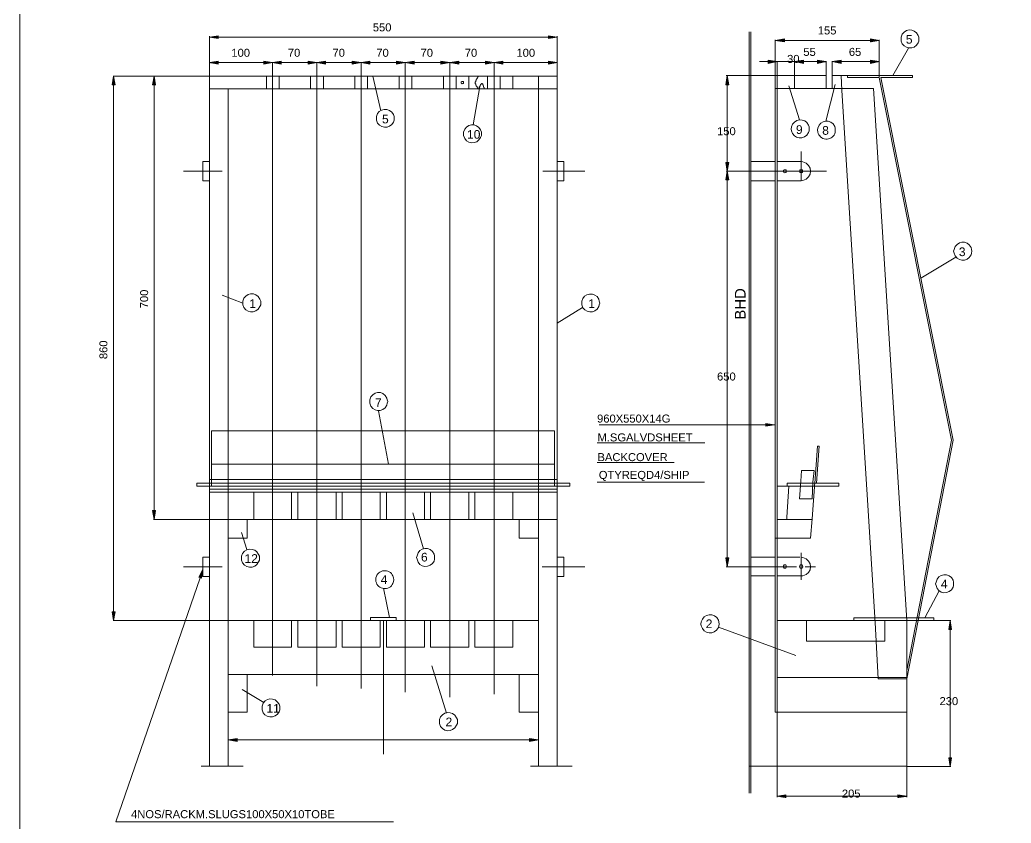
# Model space of a CAD drawing. Header units: millimetres. Extents: x -3009 to 55097, y -2803 to 5841.
# Drawn here: x 47995.7 to 48066.7, y 89.4 to 146.9 of the extents above; entities that cross this region are included whole.
import ezdxf

# ---------------------------------------------------------------- set-up
doc = ezdxf.new("R2010")
doc.units = ezdxf.units.MM
for name, color, linetype in [('PDF2_Geometry', 7, 'Continuous'), ('PDF2_Solid Fills', 7, 'Continuous'), ('PDF2_Text', 7, 'Continuous')]:
    doc.layers.add(name, color=color, linetype=linetype)
doc.styles.add('PDF F1', font='arial.ttf')

msp = doc.modelspace()

# ---------------------------------------------------------------- hatches: boundary and pattern name
at = {"layer": 'PDF2_Solid Fills', "transparency": 33554559}
for points in [[(48009.89422757099, 145.7291292794841), (48009.67466265579, 145.6977650754768), (48009.6119299349, 145.6663981269129), (48009.32963210278, 145.6381676203122), (48009.32963210278, 145.6287577180649), (48009.45509754456, 145.6036640337454), (48009.64329551119, 145.5722998297381), (48009.92559314727, 145.5409326851344), (48009.95696029187, 145.5095657365706), (48009.95696029187, 145.7291292794841)], [(48033.92085771116, 145.6977650754768), (48033.66992721968, 145.7291292794841), (48033.60719587107, 145.7291292794841), (48033.60719587107, 145.5095657365706), (48034.0776901015, 145.6036640337454), (48034.20315554328, 145.6350309823093), (48033.95222485576, 145.6663981269129)], [(48050.48229524175, 145.2900021936571), (48050.51366238636, 145.2586350490535), (48050.51366238636, 145.4781985919669), (48050.41956702978, 145.4781985919669), (48050.1059022491, 145.4154674393957), (48049.85497156157, 145.3841002947921), (48050.1059022491, 145.3527333462283), (48050.325465792, 145.3213691422209)], [(48057.16333334913, 145.4154674393957), (48056.84966856844, 145.4781985919669), (48056.66147217013, 145.4781985919669), (48056.66147217013, 145.2586350490535), (48057.13196620453, 145.3527333462283), (48057.25742870571, 145.3841002947921)], [(48009.39236482367, 143.7530511199905), (48009.67466265579, 143.7530511199905), (48009.83149504614, 143.7216841714266), (48009.95696029187, 143.690317026823), (48009.95696029187, 143.9098805697365), (48009.89422757099, 143.9098805697365), (48009.80012790153, 143.8785165617689), (48009.6119299349, 143.8471494171653), (48009.39236482367, 143.8157822725617)], [(48013.43862532103, 143.8785165617689), (48013.28179430296, 143.9098805697365), (48013.21906158207, 143.9098805697365), (48013.21906158207, 143.690317026823), (48013.43862532103, 143.7216841714266), (48013.62682328765, 143.7530511199905), (48013.87775534745, 143.7844153239978), (48013.65819023622, 143.8157822725617), (48013.62682328765, 143.8471494171653)], [(48014.19141875586, 143.7530511199905), (48014.47371482362, 143.6965906008169), (48014.47371482362, 143.9098805697365), (48014.44234924734, 143.9098805697365), (48014.41098229877, 143.8785165617689), (48014.16005161125, 143.8471494171653), (48014.00322059319, 143.8157822725617), (48013.90912092374, 143.7844153239978)], [(48016.38706320282, 143.690317026823), (48016.57526136548, 143.7216841714266), (48016.70072661123, 143.7530511199905), (48017.01439139191, 143.7815641072467), (48017.01439139191, 143.8000984061929), (48016.9830242473, 143.8157822725617), (48016.73209375583, 143.8471494171653), (48016.5438957892, 143.8785165617689), (48016.44979592371, 143.9098805697365), (48016.38706320282, 143.9098805697365)], [(48017.61035086808, 143.9098805697365), (48017.5789852918, 143.8785165617689), (48017.39078732517, 143.8471494171653), (48017.0771241128, 143.8157822725617), (48017.01439139191, 143.7844153239978), (48017.26532207942, 143.7530511199905), (48017.48488562234, 143.7216841714266), (48017.61035086808, 143.690317026823), (48017.67308515729, 143.690317026823), (48017.67308515729, 143.9098805697365)], [(48019.77463150312, 143.8785165617689), (48019.61779911277, 143.9098805697365), (48019.5550650196, 143.9098805697365), (48019.5550650196, 143.690317026823), (48019.64916468906, 143.690317026823), (48019.74326435851, 143.7216841714266), (48019.99419504603, 143.7530511199905), (48020.15102743637, 143.7844153239978), (48020.02556219063, 143.8157822725617), (48019.96282790143, 143.8471494171653)], [(48020.71561996398, 143.7216841714266), (48020.84108815031, 143.690317026823), (48020.84108815031, 143.9098805697365), (48020.77835405715, 143.9098805697365), (48020.74698691254, 143.8785165617689), (48020.49605642106, 143.8471494171653), (48020.33922403072, 143.8157822725617), (48020.24512573355, 143.7844153239978), (48020.55879051423, 143.7530511199905)], [(48022.87990040297, 143.8785165617689), (48022.7858021058, 143.9098805697365), (48022.75443515724, 143.9098805697365), (48022.75443515724, 143.6955449768329), (48022.91126754758, 143.7216841714266), (48023.03673279331, 143.7530511199905), (48023.38176177801, 143.7844153239978), (48023.31903062543, 143.8157822725617), (48023.06809699733, 143.8471494171653)], [(48023.63269246552, 143.7530511199905), (48024.00908839878, 143.690317026823), (48024.00908839878, 143.9098805697365), (48023.94635724621, 143.9098805697365), (48023.78952485586, 143.8785165617689), (48023.60132532092, 143.8471494171653), (48023.56996111691, 143.8157822725617), (48023.41312872657, 143.7844153239978)], [(48026.51839782247, 143.8157822725617), (48025.95380235426, 143.9098805697365), (48025.8910712017, 143.9098805697365), (48025.8910712017, 143.690317026823), (48026.11063474461, 143.7216841714266), (48026.29883427955, 143.7530511199905), (48026.54976477103, 143.7844153239978)], [(48026.61249611964, 143.7530511199905), (48026.80069545855, 143.7530511199905), (48027.1770913918, 143.690317026823), (48027.1770913918, 143.9098805697365), (48027.11436023923, 143.9098805697365), (48027.08299329067, 143.8785165617689), (48026.92616090033, 143.8471494171653), (48026.61249611964, 143.8157822725617)], [(48029.05907419472, 143.690317026823), (48029.27863793368, 143.7216841714266), (48029.46683727258, 143.7530511199905), (48029.71776796009, 143.78093062299), (48029.71776796009, 143.7888960245841), (48029.52956842515, 143.8157822725617), (48029.46683727258, 143.8471494171653), (48029.27863793368, 143.8785165617689), (48029.1531724919, 143.9098805697365), (48029.05907419472, 143.9098805697365)], [(48030.21962933513, 143.7216841714266), (48030.34509458087, 143.690317026823), (48030.34509458087, 143.9098805697365), (48030.31372743627, 143.9098805697365), (48030.25099628369, 143.8785165617689), (48030.03142980018, 143.8471494171653), (48029.87459740984, 143.8157822725617), (48029.78049911267, 143.7844153239978), (48030.06279694479, 143.7530511199905)], [(48033.60719587107, 143.690317026823), (48033.79539246542, 143.7216841714266), (48033.92085771116, 143.7530511199905), (48034.23452249184, 143.781563977643), (48034.23452249184, 143.8000988472895), (48034.20315554328, 143.8157822725617), (48033.95222485576, 143.8471494171653), (48033.76402826141, 143.8785165617689), (48033.66992721968, 143.9098805697365), (48033.60719587107, 143.9098805697365)], [(48049.35311038258, 143.7530511199905), (48049.54130678089, 143.7844153239978), (48049.63540801866, 143.8157822725617), (48049.98043386672, 143.8445353999552), (48049.98043386672, 143.8628330384772), (48049.94906691815, 143.8785165617689), (48049.66676908603, 143.9098805697365), (48049.50993983233, 143.9412477143401), (48049.41583859456, 143.972614662904), (48049.35311038258, 143.972614662904)], [(48051.67422027132, 143.7844153239978), (48051.89378381424, 143.7530511199905), (48051.89378381424, 143.972614662904), (48051.83104972107, 143.972614662904), (48051.64285312672, 143.9412477143401), (48051.45465672841, 143.9098805697365), (48051.42328958381, 143.8785165617689), (48051.29782139747, 143.8471494171653)], [(48051.67422027132, 143.7844153239978), (48051.89378381424, 143.7530511199905), (48051.89378381424, 143.972614662904), (48051.83104972107, 143.972614662904), (48051.64285312672, 143.9412477143401), (48051.45465672841, 143.9098805697365), (48051.42328958381, 143.8785165617689), (48051.29782139747, 143.8471494171653)], [(48053.08570296261, 143.9412477143401), (48052.92887351286, 143.972614662904), (48052.8661394197, 143.972614662904), (48052.8661394197, 143.7530511199905), (48053.05434189524, 143.7844153239978), (48053.27390543815, 143.8157822725617), (48053.52483612567, 143.8471494171653), (48053.46210183646, 143.8785165617689)], [(48054.46582439049, 143.7844153239978), (48054.59129277287, 143.7530511199905), (48054.59129277287, 143.972614662904), (48054.5285586797, 143.972614662904), (48054.4971915351, 143.9412477143401), (48054.24626084758, 143.9098805697365), (48054.08943139784, 143.8785165617689), (48053.99533016006, 143.8471494171653), (48054.30899513679, 143.8157822725617)], [(48056.66147217013, 143.7530511199905), (48056.84966856844, 143.7844153239978), (48056.97513695082, 143.8157822725617), (48057.28879565427, 143.8442977532505), (48057.28879565427, 143.8628330384772), (48057.25742870571, 143.8785165617689), (48057.00649801819, 143.9098805697365), (48056.81830142384, 143.9412477143401), (48056.72420018607, 143.972614662904), (48056.66147217013, 143.972614662904)], [(48002.58586519531, 142.2788313949349), (48002.55449883486, 142.2788313949349), (48002.55449883486, 142.4670279892845), (48002.52313247442, 142.4670279892845), (48002.52313247442, 142.6865944727942), (48002.49176611398, 142.6865944727942), (48002.49176611398, 142.7806927699691), (48002.46039975353, 142.7806927699691), (48002.42903358913, 142.5924932350231), (48002.39766722868, 142.4042966406735), (48002.36630086823, 142.2474642503312), (48002.36630086823, 142.18473309776), (48002.58586519531, 142.18473309776)], [(48005.40883704721, 142.5611290310159), (48005.40883704721, 142.7179584807619), (48005.37747147092, 142.7179584807619), (48005.34610452236, 142.6552273281907), (48005.31473894607, 142.529762082452), (48005.28337180147, 142.341562547506), (48005.28337180147, 142.18473309776), (48005.5029369127, 142.18473309776), (48005.5029369127, 142.2474642503312), (48005.47156976809, 142.2474642503312), (48005.47156976809, 142.3729296921097), (48005.44020419181, 142.3729296921097), (48005.44020419181, 142.5611290310159)], [(48046.53013304158, 142.3101985395385), (48046.4987719742, 142.3101985395385), (48046.4987719742, 142.4983949378483), (48046.46740502564, 142.4983949378483), (48046.46740502564, 142.6552273281907), (48046.43603788103, 142.6552273281907), (48046.43603788103, 142.8434239225403), (48046.40467073643, 142.8434239225403), (48046.37330378786, 142.5924932350231), (48046.31056949866, 142.2788313949349), (48046.31056949866, 142.2160973017674), (48046.53013304158, 142.2160973017674)], [(48046.4987719742, 136.4760535364437), (48046.53013304158, 136.6642530713896), (48046.34193664326, 136.6642530713896), (48046.34193664326, 136.4133223838725), (48046.37330378786, 136.4133223838725), (48046.37330378786, 136.2251228489265), (48046.40467073643, 136.2251228489265), (48046.40467073643, 136.005559306013), (48046.43603788103, 136.1937559003626), (48046.46740502564, 136.2564899935302)], [(48046.53013304158, 135.4723309824149), (48046.4987719742, 135.4723309824149), (48046.4987719742, 135.6605273807248), (48046.46740502564, 135.6605273807248), (48046.46740502564, 135.8487269156707), (48046.43603788103, 135.8487269156707), (48046.43603788103, 136.005559306013), (48046.40074981272, 136.005559306013), (48046.37330378786, 135.7859928225032), (48046.34193664326, 135.5977962281536), (48046.31056949866, 135.4409638378113), (48046.31056949866, 135.3782326852401), (48046.53013304158, 135.3782326852401)], [(48049.41583859456, 117.9385380423952), (48049.22764200021, 117.9698991097665), (48049.16490790704, 117.9698991097665), (48049.16490790704, 117.750335566853), (48049.35311038258, 117.7817025154169), (48049.41583859456, 117.8130696600205), (48049.6040410701, 117.8444368046241), (48049.7608703238, 117.875803753188), (48049.63540801866, 117.9071708977916)], [(48005.44020419181, 111.5397975710987), (48005.47156976809, 111.6338988088698), (48005.47156976809, 111.7593611140122), (48005.25200622518, 111.7593611140122), (48005.28337180147, 111.7279939694085), (48005.28337180147, 111.5711647157023), (48005.31473894607, 111.5711647157023), (48005.31473894607, 111.3829681213526), (48005.34610452236, 111.3829681213526), (48005.34610452236, 111.1947656458104), (48005.37747147092, 111.1947656458104), (48005.37747147092, 111.1320374338355), (48005.40883704721, 111.3202340281852)], [(48046.46740502564, 107.9326672962071), (48046.53013304158, 108.3717943820341), (48046.31056949866, 108.3717943820341), (48046.34193664326, 108.3404274334703), (48046.34193664326, 108.0894967459532), (48046.37330378786, 108.0894967459532), (48046.37330378786, 107.9013001516036), (48046.40467073643, 107.9013001516036), (48046.40467073643, 107.7131037532936), (48046.43603788103, 107.9013001516036)], [(48002.55449883486, 104.2941700727517), (48002.58138415465, 104.4823664710616), (48002.36630086823, 104.4823664710616), (48002.36630086823, 104.450999326458), (48002.39766722868, 104.450999326458), (48002.39766722868, 104.2628029281481), (48002.42903358913, 104.2628029281481), (48002.42903358913, 104.0746063337985), (48002.46039975353, 104.0746063337985), (48002.46039975353, 103.8864038582562), (48002.49176611398, 103.8864038582562), (48002.49176611398, 103.8236758423211), (48002.52313247442, 104.1059675972095)], [(48062.40151573942, 103.6668403153428), (48062.40151573942, 103.8550369096924), (48062.37014879085, 103.8550369096924), (48062.33878164625, 103.6041062221753), (48062.30741450165, 103.4159098238654), (48062.27604755308, 103.2590803741194), (48062.27604755308, 103.2277132295158), (48062.495611096, 103.2277132295158), (48062.495611096, 103.2590803741194), (48062.46425002863, 103.2590803741194), (48062.46425002863, 103.4472767724293), (48062.43288288402, 103.4472767724293), (48062.43288288402, 103.6668403153428)], [(48011.11751523624, 95.22928778742494), (48011.33707877916, 95.1979267200536), (48011.33707877916, 95.41749026296714), (48011.27434625431, 95.41749026296714), (48011.08614828768, 95.38612311836351), (48010.89795012501, 95.3547559737599), (48010.86658454873, 95.32338902519598), (48010.74111930299, 95.29202188059242)], [(48032.25844158779, 95.1979267200536), (48032.4466409267, 95.22928778742494), (48032.54073922387, 95.2606547359888), (48032.88576820857, 95.28940790014138), (48032.88576820857, 95.30770613906765), (48032.85440400456, 95.32338902519598), (48032.57210636848, 95.3547559737599), (48032.41527397813, 95.38612311836351), (48032.32117568096, 95.41749026296714), (48032.25844158779, 95.41749026296714)], [(48062.46425002863, 93.97463454587904), (48062.495611096, 94.03736863904658), (48062.27604755308, 94.03736863904658), (48062.27604755308, 93.94326740127542), (48062.30741450165, 93.94326740127542), (48062.30741450165, 93.75507100296556), (48062.33878164625, 93.75507100296556), (48062.33878164625, 93.56687440861594), (48062.37014879085, 93.56687440861594), (48062.37014879085, 93.37867193307369), (48062.40151573942, 93.59824155321957)], [(48050.41956702978, 91.18303042670641), (48050.63913057269, 91.15166328210273), (48050.63913057269, 91.37122682501627), (48050.57639647953, 91.37122682501627), (48050.38820008122, 91.33985968041264), (48050.19999760567, 91.30849273184879), (48050.16863634226, 91.27713166447745), (48050.04316815593, 91.24576451987389)], [(48058.8571136765, 91.33985968041264), (48058.70028422675, 91.37122682501627), (48058.63755013359, 91.37122682501627), (48058.63755013359, 91.15166328210273), (48058.82574672794, 91.18303042670641), (48059.04531615204, 91.21439737527021), (48059.29624683956, 91.24576451987389), (48059.2335127464, 91.27713166447745)]]:
    msp.add_hatch(color=256, dxfattribs=at).paths.add_polyline_path(points)
h = msp.add_hatch(color=256, dxfattribs=at)
h.paths.add_polyline_path([(48008.85913650008, 107.4621730657765), (48008.87481855292, 107.4935341331478), (48008.85913650008, 107.4935341331478)])
h.paths.add_polyline_path([(48008.60820581255, 106.9916729541533), (48008.57684023627, 106.975992812481), (48008.57684023627, 106.9524699045865), (48008.67093853345, 106.9289447421784), (48008.73367125433, 106.8975775975748), (48008.7650382029, 106.8662106490109), (48008.7650382029, 106.9289447421784), (48008.79640377918, 107.0857741919244), (48008.82777092379, 107.2739705902343), (48008.85913650008, 107.4308061172127), (48008.82777092379, 107.4308061172127), (48008.79640377918, 107.3680718280054)])

# ---------------------------------------------------------------- linework, layer by layer
at = {"layer": 'PDF2_Geometry', "lineweight": 13}
for points in [[(47995.74799842235, 21.581074835761), (47995.74799842235, 175.9976682847704), (48207.91007203603, 175.9976682847704), (48207.91007203603, 21.581074835761)], [(48009.95696029187, 145.7291292794841), (48009.95696029187, 145.5409326851344), (48009.32963210278, 145.6350309823093)], [(48033.60719587107, 145.7291292794841), (48033.60719587107, 145.5409326851344), (48034.23452249184, 145.6350309823093)], [(48050.51366238636, 145.5095657365706), (48050.51366238636, 145.2900021936571), (48049.85497156157, 145.3841002947921)], [(48056.66147217013, 145.5095657365706), (48056.66147217013, 145.2900021936571), (48057.28879565427, 145.3841002947921)], [(48009.95696029187, 143.9098805697365), (48009.95696029187, 143.690317026823), (48009.32963210278, 143.8157822725617)], [(48013.21906158207, 143.9098805697365), (48013.21906158207, 143.690317026823), (48013.84638820284, 143.8157822725617)], [(48014.47371482362, 143.9098805697365), (48014.47371482362, 143.690317026823), (48013.84638820284, 143.8157822725617)], [(48016.38706320282, 143.9098805697365), (48016.38706320282, 143.690317026823), (48017.01439139191, 143.8157822725617)], [(48017.64171801268, 143.9098805697365), (48017.64171801268, 143.690317026823), (48017.01439139191, 143.8157822725617)], [(48019.5550650196, 143.9098805697365), (48019.5550650196, 143.690317026823), (48020.18239458097, 143.8157822725617)], [(48020.80972120175, 143.9098805697365), (48020.80972120175, 143.690317026823), (48020.18239458097, 143.8157822725617)], [(48022.72306801263, 143.9098805697365), (48022.72306801263, 143.690317026823), (48023.3503946334, 143.8157822725617)], [(48023.97772419477, 143.9098805697365), (48023.97772419477, 143.690317026823), (48023.3503946334, 143.8157822725617)], [(48025.8910712017, 143.9098805697365), (48025.8910712017, 143.690317026823), (48026.54976477103, 143.8157822725617)], [(48027.1770913918, 143.9098805697365), (48027.1770913918, 143.690317026823), (48026.54976477103, 143.8157822725617)], [(48029.09043839873, 143.9098805697365), (48029.09043839873, 143.690317026823), (48029.71776796009, 143.8157822725617)], [(48030.34509458087, 143.9098805697365), (48030.34509458087, 143.690317026823), (48029.71776796009, 143.8157822725617)], [(48033.60719587107, 143.9098805697365), (48033.60719587107, 143.690317026823), (48034.23452249184, 143.8157822725617)], [(48049.35311038258, 143.972614662904), (48049.35311038258, 143.7530511199905), (48049.98043386672, 143.8785165617689)], [(48051.86241686568, 143.972614662904), (48051.86241686568, 143.7530511199905), (48051.23508710826, 143.8785165617689)], [(48051.86241686568, 143.972614662904), (48051.86241686568, 143.7530511199905), (48051.23508710826, 143.8785165617689)], [(48052.8661394197, 143.972614662904), (48052.8661394197, 143.7530511199905), (48053.49346898107, 143.8785165617689)], [(48054.55992562827, 143.972614662904), (48054.55992562827, 143.7530511199905), (48053.93259606689, 143.8785165617689)], [(48056.66147217013, 143.972614662904), (48056.66147217013, 143.7530511199905), (48057.28879565427, 143.8785165617689)], [(48002.36630086823, 142.2160973017674), (48002.58586519531, 142.2160973017674), (48002.46039975353, 142.8434239225403)], [(48005.25200622518, 142.2160973017674), (48005.47156976809, 142.2160973017674), (48005.37747147092, 142.8434239225403)], [(48046.31056949866, 142.2160973017674), (48046.53013304158, 142.2160973017674), (48046.40467073643, 142.8747908711042)], [(48027.52212235042, 142.3729276546236), (48027.52212235042, 142.4356603755128), (48027.49075598998, 142.4670267359574), (48027.42802326909, 142.4670267359574), (48027.39665690865, 142.4670267359574), (48027.3652905482, 142.4356603755128), (48027.3652905482, 142.3729276546236), (48027.3652905482, 142.341561294179), (48027.39665690865, 142.3101949337344), (48027.42802326909, 142.2788285732897), (48027.49075598998, 142.3101949337344), (48027.52212235042, 142.341561294179)], [(48046.31056949866, 136.6642530713896), (48046.53013304158, 136.6642530713896), (48046.40467073643, 136.0369264506166)], [(48046.31056949866, 135.4095968892474), (48046.53013304158, 135.4095968892474), (48046.40467073643, 136.0369264506166)], [(48050.63913063625, 136.0369253974135), (48050.63913063625, 136.0996581183027), (48050.6077642758, 136.1310244787473), (48050.54503155492, 136.1310244787473), (48050.48229883402, 136.1310244787473), (48050.45093247358, 136.0996581183027), (48050.41956611314, 136.0369253974135), (48050.45093247358, 135.9741926765243), (48050.48229883402, 135.9428263160797), (48050.54503155492, 135.9114599556351), (48050.6077642758, 135.9428263160797), (48050.63913063625, 135.9741926765243)], [(48051.83105169499, 136.0369253974135), (48051.79968533455, 136.0996581183027), (48051.76831897411, 136.1310244787473), (48051.70558625321, 136.1310244787473), (48051.64285353233, 136.1310244787473), (48051.61148717188, 136.0996581183027), (48051.58012081144, 136.0369253974135), (48051.61148717188, 135.9741926765243), (48051.64285353233, 135.9428263160797), (48051.70558625321, 135.9114599556351), (48051.76831897411, 135.9428263160797), (48051.79968533455, 135.9741926765243)], [(48049.16490790704, 117.9698991097665), (48049.79223746841, 117.875803753188), (48049.16490790704, 117.7817025154169)], [(48051.73695436449, 114.6136995223921), (48052.64657587679, 114.6136995223921), (48052.55247463901, 113.7668062220696), (48052.48974642704, 112.574887269731), (48051.58011903355, 112.574887269731), (48051.67422027132, 113.8295405112769)], [(48034.23452249184, 113.4845144671812), (48009.32963210278, 113.4845144671812), (48008.42000784593, 113.4845144671812), (48008.42000784593, 113.7040782061345), (48009.32963210278, 113.7040782061345), (48034.23452249184, 113.7040782061345), (48035.14414694474, 113.7040782061345), (48035.14414694474, 113.4845144671812)], [(48005.25200622518, 111.7279939694085), (48005.47156976809, 111.7279939694085), (48005.37747147092, 111.1006704852717)], [(48046.31056949866, 108.3404274334703), (48046.53013304158, 108.3404274334703), (48046.40467073643, 107.7131037532936)], [(48008.57684023627, 106.9603118867821), (48008.85913650008, 107.5249012777514), (48008.7650382029, 106.8975775975748)], [(48050.63913063625, 107.7130977679549), (48050.63913063625, 107.7758304888441), (48050.6077642758, 107.8385632097334), (48050.54503155492, 107.8385632097334), (48050.48229883402, 107.8385632097334), (48050.45093247358, 107.7758304888441), (48050.41956611314, 107.7130977679549), (48050.45093247358, 107.6817314075103), (48050.48229883402, 107.6189986866211), (48050.54503155492, 107.6189986866211), (48050.6077642758, 107.6189986866211), (48050.63913063625, 107.6817314075103)], [(48051.83105169499, 107.7130977679549), (48051.79968533455, 107.7758304888441), (48051.76831897411, 107.8385632097334), (48051.70558625321, 107.8385632097334), (48051.64285353233, 107.8385632097334), (48051.61148717188, 107.7758304888441), (48051.58012081144, 107.7130977679549), (48051.61148717188, 107.6817314075103), (48051.64285353233, 107.6189986866211), (48051.70558625321, 107.6189986866211), (48051.76831897411, 107.6189986866211), (48051.79968533455, 107.6817314075103)], [(48002.36630086823, 104.4823664710616), (48002.58586519531, 104.4823664710616), (48002.46039975353, 103.8550369096924)], [(48062.27604755308, 103.2277132295158), (48062.46425002863, 103.2277132295158), (48062.37014879085, 103.8550369096924)], [(48011.30571320287, 95.41749026296714), (48011.30571320287, 95.1979267200536), (48010.6783865821, 95.32338902519598)], [(48032.25844158779, 95.41749026296714), (48032.25844158779, 95.1979267200536), (48032.88576820857, 95.32338902519598)], [(48062.27604755308, 94.03736863904658), (48062.46425002863, 94.03736863904658), (48062.37014879085, 93.41003907767731)], [(48050.60776362412, 91.37122682501627), (48050.60776362412, 91.18303042670641), (48049.98043386672, 91.27713166447745)], [(48058.63755013359, 91.37122682501627), (48058.63755013359, 91.18303042670641), (48059.26487969496, 91.27713166447745)]]:
    msp.add_lwpolyline(points, close=True, dxfattribs=at)
for points in [[(48009.32963210278, 142.8747908711042), (48009.32963210278, 145.6977650754768)], [(48009.95696029187, 145.6350309823093), (48033.60719587107, 145.6350309823093)], [(48034.23452249184, 142.8747908711042), (48034.23452249184, 145.6977650754768)], [(48047.97298875866, 146.011426915565), (48047.97298875866, 142.8747908711042), (48047.97298875866, 93.47277317084479), (48047.97298875866, 91.49669520739099)], [(48048.0984510638, 146.011426915565), (48048.0984510638, 142.8747908711042), (48048.0984510638, 93.47277317084479), (48048.0984510638, 91.49669520739099)], [(48058.8571092554, 145.6350291408629), (48058.8571092554, 145.5095636990845), (48058.8571092554, 145.3527318968614)], [(48060.08039731273, 145.227266455083), (48060.14313003363, 145.3527318968614), (48060.14313003363, 145.5095636990845), (48060.14313003363, 145.6350291408629), (48060.08039731273, 145.7604945826414)], [(48046.34193664326, 142.8747908711042), (48049.85497156157, 142.8747908711042), (48049.85497156157, 145.4468345839994)], [(48050.51366238636, 145.3841002947921), (48056.66147217013, 145.3841002947921)], [(48057.28879565427, 142.7806927699691), (48057.28879565427, 143.9098805697365), (48057.28879565427, 145.4468345839994)], [(48058.26115714093, 142.8747908711042), (48059.3903420001, 144.850871971194)], [(48009.32963210278, 142.7493256253655), (48009.32963210278, 143.8471494171653)], [(48009.95696029187, 143.8157822725617), (48013.21906158207, 143.8157822725617)], [(48013.84638820284, 142.7493256253655), (48013.84638820284, 143.8471494171653), (48013.84638820284, 142.7806927699691)], [(48014.47371482362, 143.8157822725617), (48016.38706320282, 143.8157822725617)], [(48017.01439139191, 142.812059718533), (48017.01439139191, 143.8471494171653), (48017.01439139191, 142.7806927699691)], [(48017.64171801268, 143.8157822725617), (48019.5550650196, 143.8157822725617)], [(48020.18239458097, 142.812059718533), (48020.18239458097, 143.8471494171653), (48020.18239458097, 142.8434239225403), (48020.18239458097, 141.9337994696466), (48020.18239458097, 111.1006704852717), (48020.18239458097, 98.99325339325503)], [(48020.80972120175, 143.8157822725617), (48022.72306801263, 143.8157822725617)], [(48023.3503946334, 142.8747908711042), (48023.3503946334, 143.8471494171653), (48023.3503946334, 142.8434239225403), (48023.3503946334, 141.9337994696466), (48023.3503946334, 111.1006704852717), (48023.3503946334, 98.74232270573793)], [(48023.97772419477, 143.8157822725617), (48025.8910712017, 143.8157822725617)], [(48026.54976477103, 143.0002563128826), (48026.54976477103, 143.8471494171653), (48026.54976477103, 142.8747908711042)], [(48027.1770913918, 143.8157822725617), (48029.09043839873, 143.8157822725617)], [(48029.71776796009, 142.18473309776), (48029.71776796009, 143.8471494171653), (48029.71776796009, 142.9688921088753)], [(48030.34509458087, 143.8157822725617), (48033.60719587107, 143.8157822725617)], [(48034.23452249184, 142.18473309776), (48034.23452249184, 143.8471494171653)], [(48049.35311038258, 143.8785165617689), (48048.72578082121, 143.8785165617689)], [(48049.98043386672, 93.44140622228093), (48049.98043386672, 97.29946698864984), (48049.98043386672, 142.8747908711042), (48049.98043386672, 143.9098805697365)], [(48051.23508710826, 143.8785165617689), (48049.98043386672, 143.8785165617689)], [(48051.23508710826, 142.9061580157078), (48051.23508710826, 143.9098805697365), (48051.23508710826, 142.8747908711042), (48051.23508710826, 141.9651666142502)], [(48052.48974642704, 143.8785165617689), (48051.86241686568, 143.8785165617689), (48052.8661394197, 143.8785165617689)], [(48053.49346898107, 141.9651666142502), (48053.49346898107, 142.8747908711042), (48053.49346898107, 143.9098805697365)], [(48054.55992562827, 142.8747908711042), (48054.62265991747, 141.8083342239079), (48057.00649801819, 103.72957460455), (48057.22606744229, 99.68331116659914), (48059.26487969496, 99.68331116659914), (48062.58971233377, 116.7779799613882), (48057.44563118125, 142.6238603796268), (48057.41426403665, 142.7493256253655), (48059.67263983222, 142.7493256253655), (48059.67263983222, 142.8747908711042), (48055.0304198587, 142.8747908711042), (48053.93259606689, 142.8747908711042), (48053.93259606689, 143.9098805697365)], [(48054.55992562827, 143.8785165617689), (48056.66147217013, 143.8785165617689)], [(48002.42903358913, 142.8434239225403), (48009.29826652649, 142.8434239225403), (48005.31473894607, 142.8434239225403)], [(48008.73367125433, 93.44140622228093), (48009.32963210278, 93.44140622228093), (48009.32963210278, 103.8550369096924), (48009.32963210278, 141.9337994696466), (48009.32963210278, 111.1006704852717), (48034.23452249184, 111.1006704852717), (48034.23452249184, 142.8434239225403), (48034.23452249184, 103.8550369096924), (48034.23452249184, 93.44140622228093)], [(48034.23452249184, 141.9337994696466), (48009.32963210278, 141.9337994696466), (48009.32963210278, 142.8434239225403)], [(48034.23452249184, 142.8434239225403), (48009.32963210278, 142.8434239225403), (48034.23452249184, 142.8434239225403)], [(48035.30097933508, 93.44140622228093), (48032.88576820857, 93.44140622228093), (48032.88576820857, 103.8550369096924), (48010.6783865821, 103.8550369096924), (48032.88576820857, 103.8550369096924), (48032.88576820857, 111.1006704852717), (48032.88576820857, 141.9337994696466), (48032.88576820857, 142.8434239225403)], [(48013.40725974474, 142.8434239225403), (48013.40725974474, 141.9337994696466)], [(48013.84638820284, 142.8434239225403), (48013.84638820284, 141.9337994696466), (48013.84638820284, 111.1006704852717), (48013.84638820284, 99.9342418541163)], [(48014.31688400159, 142.8434239225403), (48014.31688400159, 141.9337994696466)], [(48016.57526136548, 142.8434239225403), (48016.57526136548, 141.9337994696466)], [(48017.01439139191, 142.8434239225403), (48017.01439139191, 141.9337994696466), (48017.01439139191, 111.1006704852717), (48017.01439139191, 99.15008284300103)], [(48017.48488562234, 142.8434239225403), (48017.48488562234, 141.9337994696466)], [(48019.74326435851, 142.8434239225403), (48019.74326435851, 141.9337994696466)], [(48020.6528888114, 142.8434239225403), (48020.6528888114, 141.9337994696466)], [(48021.02928474466, 142.8434239225403), (48021.59388021287, 140.3654814474162)], [(48022.91126754758, 142.8434239225403), (48022.91126754758, 141.9337994696466)], [(48023.82089180443, 142.8434239225403), (48023.82089180443, 141.9337994696466)], [(48026.07926760001, 142.8434239225403), (48026.07926760001, 141.9337994696466)], [(48026.54976477103, 142.8434239225403), (48026.54976477103, 141.9337994696466), (48026.54976477103, 111.1006704852717), (48026.54976477103, 98.36592383188582)], [(48026.9888920529, 142.8434239225403), (48026.9888920529, 141.9337994696466)], [(48027.89851925035, 142.8434239225403), (48027.89851925035, 141.9337994696466)], [(48028.58857509571, 142.8434278474195), (48028.58857509571, 142.8120614869749), (48028.55720873527, 142.7806951265303), (48028.55720873527, 142.7493287660857), (48028.52584237482, 142.7493287660857), (48028.52584237482, 142.7179624056411), (48028.49447601438, 142.6865960451964), (48028.49447601438, 142.6552296847518), (48028.46310965394, 142.6552296847518), (48028.46310965394, 142.6238633243072), (48028.46310965394, 142.5924969638626), (48028.43174329349, 142.5924969638626), (48028.43174329349, 142.561130603418), (48028.43174329349, 142.5297642429734), (48028.40037693304, 142.5297642429734), (48028.40037693304, 142.4983978825288), (48028.40037693304, 142.4670315220842), (48028.40037693304, 142.4356651616396), (48028.3690105726, 142.4356651616396), (48028.3690105726, 142.3729324407503), (48028.3690105726, 142.3415660803058), (48028.3690105726, 142.3101997198611), (48028.3690105726, 142.2788333594165), (48028.40037693304, 142.2788333594165), (48028.40037693304, 142.247466998972), (48028.40037693304, 142.2161006385273), (48028.40037693304, 142.1847342780827), (48028.43174329349, 142.1847342780827), (48028.43174329349, 142.1533679176381), (48028.43174329349, 142.1220015571935), (48028.46310965394, 142.1220015571935), (48028.46310965394, 142.0906351967488), (48028.49447601438, 142.0906351967488), (48028.49447601438, 142.0592688363042), (48028.49447601438, 142.0279024758597), (48028.52584237482, 142.0279024758597)], [(48029.24727078907, 142.8434239225403), (48029.24727078907, 141.9337994696466)], [(48029.71776796009, 142.8434239225403), (48029.71776796009, 141.9337994696466), (48029.71776796009, 111.1006704852717), (48029.71776796009, 98.58549325599188)], [(48030.15689504593, 142.8434239225403), (48030.15689504593, 141.9337994696466)], [(48031.06651949882, 142.8434239225403), (48031.06651949882, 141.9337994696466)], [(48053.49346898107, 142.8747908711042), (48049.85497156157, 142.8747908711042), (48049.85497156157, 97.29946698864984), (48059.26487969496, 97.29946698864984)], [(48053.93259606689, 142.8747908711042), (48053.93259606689, 141.9651666142502)], [(48059.26487969496, 100.2792737794045), (48062.46425002863, 116.7779799613882), (48057.32016279887, 142.6238603796268), (48057.28879565427, 142.7493256253655), (48055.0304198587, 142.7493256253655), (48055.0304198587, 142.8747908711042)], [(48002.46039975353, 142.2160973017674), (48002.46039975353, 104.4823664710616)], [(48005.37747147092, 111.7279939694085), (48005.37747147092, 142.2160973017674)], [(48028.68267826147, 142.0906318599889), (48028.21218109044, 139.3617588933874)], [(48028.52584492743, 142.0279037521601), (48028.52584492743, 141.9965373917155), (48028.52584492743, 141.9651710312709), (48028.55721128787, 141.9651710312709), (48028.55721128787, 141.9338046708263), (48028.58857764831, 141.9338046708263), (48028.61994400876, 141.9338046708263), (48028.61994400876, 141.9651710312709), (48028.61994400876, 141.9965373917155), (48028.65131036921, 141.9965373917155), (48028.65131036921, 142.0279037521601)], [(48028.65131324088, 142.0279037521601), (48028.65131324088, 142.0279037521601)], [(48028.68267960133, 142.0906364730494), (48028.68267960133, 142.122002833494), (48028.71404596177, 142.122002833494), (48028.71404596177, 142.1533691939386), (48028.71404596177, 142.1847355543832), (48028.74541232221, 142.1847355543832), (48028.74541232221, 142.2161019148278), (48028.74541232221, 142.2474682752724), (48028.77677868266, 142.2474682752724), (48028.77677868266, 142.278834635717), (48028.80814504311, 142.278834635717), (48028.80814504311, 142.3102009961616), (48028.83951140354, 142.3102009961616), (48028.87087776399, 142.3102009961616), (48028.87087776399, 142.278834635717), (48028.90224412444, 142.278834635717), (48028.90224412444, 142.2474682752724), (48028.90224412444, 142.2161019148278), (48028.93361048488, 142.2161019148278), (48028.93361048488, 142.1847355543832), (48028.93361048488, 142.1533691939386), (48028.96497684532, 142.1533691939386), (48028.96497684532, 142.122002833494), (48028.96497684532, 142.0906364730494), (48028.96497684532, 142.0592701126047), (48028.99634320577, 142.0279037521601), (48028.99634320577, 141.9965373917155), (48028.99634320577, 141.9651710312709), (48028.99634320577, 141.9338046708263), (48029.02770956622, 141.9338046708263)], [(48046.40467073643, 142.2160973017674), (48046.40467073643, 136.6642530713896)], [(48050.82732716704, 142.1533661491961), (48051.58011903355, 139.7067878780794)], [(48054.15215960981, 142.2474642503312), (48053.46210183646, 139.6126895809045)], [(48010.6783865821, 141.9337994696466), (48010.6783865821, 111.1006704852717), (48010.6783865821, 93.44140622228093)], [(48049.85497156157, 141.9651666142502), (48056.88103571305, 141.9651666142502), (48059.26487969496, 103.8550369096924), (48059.26487969496, 97.29946698864984), (48059.26487969496, 93.44140622228093), (48047.97298875866, 93.44140622228093)], [(48021.28021486703, 139.9577175813135), (48021.28021486703, 139.8322521395351), (48021.28021486703, 139.6754203373121)], [(48022.50350292437, 139.5499548955336), (48022.56623564526, 139.6754203373121), (48022.56623564526, 139.8322521395351), (48022.56623564526, 139.9577175813135), (48022.50350292437, 140.083183023092)], [(48051.01552839742, 139.204924930643), (48050.98416203698, 139.0480931284199), (48051.01552839742, 138.9226276866415)], [(48052.23881645476, 138.797162244863), (48052.27018281521, 138.9226276866415), (48052.27018281521, 139.0480931284199), (48052.27018281521, 139.204924930643), (48052.23881645476, 139.3303903724214)], [(48027.52212187181, 138.828526690857), (48027.52212187181, 138.7030612490785), (48027.52212187181, 138.5775958073)], [(48028.74540992915, 138.4521303655216), (48028.80814265004, 138.5775958073), (48028.80814265004, 138.7030612490785), (48028.80814265004, 138.828526690857), (48028.74540992915, 138.98535849308)], [(48051.70558741593, 135.3468655406365), (48051.70558741593, 137.4484120825048)], [(48009.32963210278, 135.3468655406365), (48008.85913650008, 135.3468655406365), (48008.85913650008, 136.7269842239608), (48009.32963210278, 136.7269842239608)], [(48034.23452249184, 135.3468655406365), (48034.70501672227, 135.3468655406365), (48034.70501672227, 136.7269842239608), (48034.23452249184, 136.7269842239608)], [(48049.85497156157, 136.7269842239608), (48048.0984510638, 136.7269842239608)], [(48051.83104972107, 136.6956200199534), (48051.70558741593, 136.7269842239608), (48051.61148617815, 136.7269842239608), (48049.98043386672, 136.7269842239608)], [(48007.47901801279, 136.0369264506166), (48008.85913650008, 136.0369264506166), (48010.23925655567, 136.0369264506166)], [(48036.21060359193, 136.0369264506166), (48034.70501672227, 136.0369264506166), (48033.19943298925, 136.0369264506166)], [(48049.85497156157, 136.0369264506166), (48046.34193664326, 136.0369264506166), (48046.37330378786, 136.0369264506166)], [(48049.47857268772, 136.0369264506166), (48050.54502933492, 136.0369264506166), (48053.52483612567, 136.0369264506166)], [(48046.40467073643, 135.4095968892474), (48046.40467073643, 108.3404274334703)], [(48049.85497156157, 135.3468655406365), (48048.0984510638, 135.3468655406365)], [(48049.98043386672, 135.3468655406365), (48051.70558741593, 135.3468655406365), (48051.83104972107, 135.3782326852401)], [(48062.6524439744, 130.4223491113543), (48062.62107761395, 130.2968836695758), (48062.6524439744, 130.1714182277974)], [(48063.87573203174, 130.045952786019), (48063.90709839218, 130.1714182277974), (48063.93846475262, 130.2968836695758), (48063.90709839218, 130.4223491113543), (48063.87573203174, 130.5791809135773)], [(48060.26860224899, 128.3835327377743), (48062.77790873208, 129.8891196074335)], [(48011.71347628073, 126.5956511726303), (48010.23925655567, 127.1602437002357)], [(48011.71347732449, 126.721117621665), (48011.71347732449, 126.5956521798866), (48011.71347732449, 126.4701867381082)], [(48012.93676538183, 126.3447212963297), (48012.99949810272, 126.4701867381082), (48012.99949810272, 126.5956521798866), (48012.99949810272, 126.721117621665), (48012.93676538183, 126.8779494238881)], [(48035.99104158492, 126.721117621665), (48035.99104158492, 126.5956521798866), (48035.99104158492, 126.4701867381082)], [(48037.21432964226, 126.3447212963297), (48037.2456960027, 126.4701867381082), (48037.27706236314, 126.5956521798866), (48037.2456960027, 126.721117621665), (48037.21432964226, 126.8779494238881)], [(48034.23452249184, 125.1527983961386), (48036.05377120159, 126.281989332542)], [(48020.80971866268, 119.66367854475), (48020.80971866268, 119.5382131029716), (48020.80971866268, 119.4127476611932)], [(48022.03300672001, 119.2872822194147), (48022.06437308046, 119.4127476611932), (48022.09573944091, 119.5382131029716), (48022.06437308046, 119.66367854475), (48022.03300672001, 119.7891439865285)], [(48022.15847254443, 115.0528324894117), (48021.43704782252, 118.8795263072167)], [(48049.16490790704, 117.875803753188), (48040.28823103785, 117.875803753188), (48037.24569329056, 117.875803753188)], [(48009.48646468917, 113.4845144671812), (48009.48646468917, 117.4366707861684), (48034.04632315294, 117.4366707861684), (48034.04632315294, 116.7779799613882), (48034.04632315294, 113.4845144671812)], [(48037.08886090022, 116.5897835630783), (48044.80498576564, 116.5897835630783)], [(48052.80340513049, 113.7040782061345), (48052.99160760603, 116.3388528755611), (48052.8661394197, 116.3388528755611), (48052.67794282535, 113.7040782061345)], [(48052.99160760603, 116.3388528755611), (48052.99160760603, 116.3388528755611)], [(48009.48646468917, 115.0528324894117), (48034.04632315294, 115.0528324894117)], [(48037.08886090022, 115.1782949905938), (48042.60934112263, 115.1782949905938)], [(48009.32963210278, 113.9550086976118), (48034.23452249184, 113.9550086976118)], [(48037.08886090022, 113.7668062220696), (48044.77361862103, 113.7668062220696)], [(48049.85497156157, 109.7519160059547), (48052.36427804467, 109.7519160059547), (48052.48974642704, 111.1320374338355), (48052.67794282535, 113.7668062220696)], [(48050.7018648619, 113.4845144671812), (48050.7018648619, 113.7040782061345), (48054.40309029732, 113.7040782061345), (48054.40309029732, 113.4845144671812), (48049.98043386672, 113.4845144671812)], [(48009.32963210278, 113.2649450430752), (48034.23452249184, 113.2649450430752)], [(48009.32963210278, 113.0453815001616), (48034.23452249184, 113.0453815001616)], [(48012.49763529185, 113.0453815001616), (48012.49763529185, 111.1006704852717)], [(48015.19514130989, 113.0453815001616), (48015.19514130989, 111.1006704852717)], [(48015.66563691259, 111.1006704852717), (48015.66563691259, 113.0453815001616)], [(48018.3945098792, 111.1006704852717), (48018.3945098792, 113.0453815001616)], [(48018.83364010166, 111.1006704852717), (48018.83364010166, 113.0453815001616)], [(48021.56251306826, 111.1006704852717), (48021.56251306826, 113.0453815001616)], [(48022.00164309469, 111.1006704852717), (48022.00164309469, 113.0453815001616)], [(48024.73051625732, 111.1006704852717), (48024.73051625732, 113.0453815001616)], [(48025.16964334315, 111.1006704852717), (48025.16964334315, 113.0453815001616)], [(48027.89851925035, 111.1006704852717), (48027.89851925035, 113.0453815001616)], [(48028.33764653221, 111.1006704852717), (48028.33764653221, 113.0453815001616)], [(48031.06651949882, 111.1006704852717), (48031.06651949882, 113.0453815001616)], [(48050.67049771729, 111.1006704852717), (48050.67049771729, 111.2574999350177), (48050.82732716704, 113.4845144671812)], [(48023.883622957, 111.5711647157023), (48024.66778196811, 108.9991241394431)], [(48009.29826652649, 111.1006704852717), (48005.31473894607, 111.1006704852717)], [(48012.02713968914, 111.1006704852717), (48012.02713968914, 109.7519160059547), (48010.6783865821, 109.7519160059547)], [(48032.88576820857, 109.7519160059547), (48031.50564952524, 109.7519160059547), (48031.50564952524, 111.1006704852717)], [(48049.98043386672, 111.1006704852717), (48052.48974642704, 111.1006704852717)], [(48011.61937661128, 110.1596759471781), (48011.99577254453, 108.9363898502359)], [(48051.70558741593, 108.7168263073224), (48051.70558741593, 107.0544070473208), (48051.83104972107, 107.0544070473208)], [(48009.32963210278, 107.0230399027172), (48008.85913650008, 107.0230399027172), (48008.85913650008, 108.4031615266377), (48009.32963210278, 108.4031615266377)], [(48011.61937409518, 108.4658900995504), (48011.61937409518, 108.3090582973274), (48011.61937409518, 108.183592855549)], [(48012.84266215252, 108.0581274137705), (48012.90539487341, 108.183592855549), (48012.90539487341, 108.3090582973274), (48012.90539487341, 108.4658900995504), (48012.84266215252, 108.5913555413289)], [(48024.19728463347, 108.4972618842721), (48024.16591827302, 108.3717964424936), (48024.19728463347, 108.2463310007151)], [(48025.42057269081, 108.1208655589368), (48025.45193905125, 108.2463310007151), (48025.45193905125, 108.3717964424936), (48025.45193905125, 108.4972618842721), (48025.42057269081, 108.6227273260505)], [(48034.23452249184, 107.0230399027172), (48034.70501672227, 107.0230399027172), (48034.70501672227, 108.4031615266377), (48034.23452249184, 108.4031615266377)], [(48049.85497156157, 108.4031615266377), (48048.0984510638, 108.4031615266377)], [(48051.61148617815, 108.4031615266377), (48049.98043386672, 108.4031615266377)], [(48051.83104972107, 108.3717943820341), (48051.70558741593, 108.4031615266377)], [(48010.23925655567, 107.7131037532936), (48008.85913650008, 107.7131037532936), (48007.47901801279, 107.7131037532936)], [(48033.16806584464, 107.7131037532936), (48034.70501672227, 107.7131037532936), (48036.21060359193, 107.7131037532936)], [(48046.37330378786, 107.7131037532936), (48046.34193664326, 107.7131037532936)], [(48046.40467073643, 107.7131037532936), (48050.54502933492, 107.7131037532936), (48051.36055549064, 107.7131037532936)], [(48051.987885052, 107.7131037532936), (48052.74067711456, 107.7131037532936)], [(48008.67093853345, 106.9289447421784), (48002.61723155576, 89.4578768774976), (48019.05320364457, 89.4578768774976), (48022.50350446971, 89.4578768774976)], [(48049.85497156157, 107.0544070473208), (48048.0984510638, 107.0544070473208)], [(48049.98043386672, 107.0544070473208), (48051.70558741593, 107.0544070473208), (48051.70558741593, 106.7721094112399)], [(48061.36642893952, 106.6152770668443), (48061.33506257908, 106.4898116250659), (48061.36642893952, 106.3643461832875)], [(48062.58971699686, 106.238880741509), (48062.62108335731, 106.3643461832875), (48062.62108335731, 106.4898116250659), (48062.62108335731, 106.6152770668443), (48062.58971699686, 106.7407425086228)], [(48022.22120683364, 104.0746063337985), (48021.78207661117, 106.1761528756668)], [(48060.55090008111, 104.0432393852346), (48061.58598977974, 105.9879504001246)], [(48010.64701963354, 103.8550369096924), (48002.42903358913, 103.8550369096924)], [(48015.19514130989, 103.8550369096924), (48015.19514130989, 101.9416930394061), (48012.49763529185, 101.9416930394061), (48012.49763529185, 103.8550369096924)], [(48015.66563691259, 103.8550369096924), (48015.66563691259, 101.9416930394061), (48018.3945098792, 101.9416930394061), (48018.3945098792, 103.8550369096924)], [(48018.83364010166, 103.8550369096924), (48018.83364010166, 101.9416930394061), (48021.56251306826, 101.9416930394061), (48021.56251306826, 103.8550369096924)], [(48020.87245235432, 103.8550369096924), (48020.87245235432, 104.0746063337985), (48022.69170106407, 104.0746063337985), (48022.69170106407, 103.8550369096924)], [(48021.78207661117, 103.8550369096924), (48021.78207661117, 96.89170704742645), (48021.78207661117, 94.28829932656367)], [(48022.00164309469, 103.8550369096924), (48022.00164309469, 101.9416930394061), (48024.73051625732, 101.9416930394061), (48024.73051625732, 103.8550369096924)], [(48025.16964334315, 103.8550369096924), (48025.16964334315, 101.9416930394061), (48027.89851925035, 101.9416930394061), (48027.89851925035, 103.8550369096924)], [(48028.33764653221, 103.8550369096924), (48028.33764653221, 101.9416930394061), (48031.06651949882, 101.9416930394061), (48031.06651949882, 103.8550369096924)], [(48044.55405256202, 103.7609360328591), (48044.52268620158, 103.604104230636), (48044.55405256202, 103.4786387888576)], [(48045.77734061936, 103.3531733470792), (48045.80870697981, 103.4786387888576), (48045.84007334024, 103.604104230636), (48045.80870697981, 103.7609360328591), (48045.77734061936, 103.8864014746375)], [(48049.98043386672, 103.8550369096924), (48059.26487969496, 103.8550369096924), (48061.20959070985, 103.8550369096924), (48061.20959070985, 104.0432393852346), (48055.46954694452, 104.0432393852346), (48055.46954694452, 103.8550369096924)], [(48057.69656167272, 103.8550369096924), (48057.69656167272, 102.3808201252331), (48052.08198040858, 102.3808201252331), (48052.08198040858, 103.8550369096924)], [(48061.24095785445, 103.8550369096924), (48062.43288288402, 103.8550369096924)], [(48051.32918834603, 101.3457304266007), (48045.77734117506, 103.3845426792618)], [(48062.37014879085, 94.03736863904658), (48062.37014879085, 103.2277132295158)], [(48025.26374458092, 100.624305508653), (48026.29883427955, 97.2367389727147)], [(48012.02713968914, 99.99697594728377), (48012.02713968914, 97.29946698864984), (48010.6783865821, 97.29946698864984), (48010.6783865821, 99.99697594728377), (48032.88576820857, 99.99697594728377)], [(48031.50564952524, 99.99697594728377), (48031.50564952524, 97.29946698864984), (48032.88576820857, 97.29946698864984)], [(48049.98043386672, 99.77741240437024), (48057.22606744229, 99.77741240437024), (48059.26487969496, 99.77741240437024)], [(48011.68210913613, 98.93051930008755), (48013.21906158207, 97.98953083922629)], [(48013.09359686498, 97.73859131766784), (48013.09359686498, 97.61312587588941), (48013.09359686498, 97.4562940736663)], [(48014.31688492231, 97.33082863188793), (48014.37961764321, 97.4562940736663), (48014.37961764321, 97.61312587588941), (48014.37961764321, 97.73859131766784), (48014.31688492231, 97.86405675944627)], [(48025.79697444042, 96.76624307798824), (48025.79697444042, 96.60941127576518), (48025.79697444042, 96.48394583398675)], [(48027.02026249776, 96.35848039220832), (48027.08299521865, 96.48394583398675), (48027.08299521865, 96.60941127576518), (48027.08299521865, 96.76624307798824), (48027.02026249776, 96.89170851976667)], [(48011.30571320287, 95.32338902519598), (48032.25844158779, 95.32338902519598)], [(48010.6783865821, 95.04109119307526), (48010.6783865821, 95.07245833767888)], [(48032.88576820857, 95.04109119307526), (48032.88576820857, 95.07245833767888)], [(48009.32963210278, 93.44140622228093), (48011.74484185702, 93.44140622228093)], [(48032.88576820857, 93.44140622228093), (48032.32117568096, 93.44140622228093)], [(48049.98043386672, 93.41003907767731), (48049.98043386672, 91.21439737527021)], [(48059.26487969496, 93.41003907767731), (48059.26487969496, 91.21439737527021)], [(48059.29624683956, 93.41003907767731), (48062.43288288402, 93.41003907767731)], [(48050.60776362412, 91.27713166447745), (48058.63755013359, 91.27713166447745)]]:
    msp.add_lwpolyline(points, dxfattribs=at)
msp.add_lwpolyline([(48052.89750523798, 139.1108284019101), (48052.86613887753, 138.9853629601316), (48052.89750523798, 138.8285311579086, 0.7119460418304494), (48054.12079329531, 138.7030657161301), (48054.15215965576, 138.8285311579086), (48054.15215965576, 138.9853629601316), (48054.15215965576, 139.1108284019101), (48054.12079329531, 139.2362938436885)], format="xyb", dxfattribs=at)
msp.add_lwpolyline([(48022.47213784022, 106.5211824525621), (48022.50350420067, 106.6466478943406), (48022.53487056112, 106.772113336119), (48022.50350420067, 106.9289451383421), (48022.47213784022, 107.0544105801205, 0.711946041831426), (48021.24884978289, 106.9289451383421), (48021.24884978289, 106.772113336119), (48021.24884978289, 106.6466478943406, 0.7119460418315572)], format="xyb", close=True, dxfattribs=at)
for points in [[(48060.08039731273, 145.7604945826414), (48059.82946642918, 146.3250890706443), (48059.01394105762, 146.2623563497551), (48058.8571092554, 145.6350291408629)], [(48058.8571092554, 145.3527318968614), (48059.01394105762, 144.7567710484138), (48059.82946642918, 144.66267196708), (48060.08039731273, 145.227266455083)], [(48028.65131324088, 142.0279037521601), (48028.65131324088, 142.0592701126047), (48028.65131324088, 142.0592701126047), (48028.68267960133, 142.0906364730494)], [(48022.50350292437, 140.083183023092), (48022.25257204082, 140.6477775110949), (48021.40568030881, 140.5536784297611), (48021.28021486703, 139.9577175813135)], [(48052.23881645476, 139.3303903724214), (48051.98788557121, 139.8949848604244), (48051.1409938392, 139.8008857790905), (48051.01552839742, 139.204924930643)], [(48021.28021486703, 139.6754203373121), (48021.43704666926, 139.0794594888645), (48022.25257204082, 138.9853604075307), (48022.50350292437, 139.5499548955336)], [(48028.74540992915, 138.98535849308), (48028.46311268515, 139.5499529810829), (48027.67895367403, 139.4558538997491), (48027.52212187181, 138.828526690857)], [(48054.12079329531, 139.2362938436885), (48053.83849605131, 139.8008883316915), (48053.05433704019, 139.7381556108023), (48052.89750523798, 139.1108284019101)], [(48027.52212187181, 138.5775958073), (48027.67895367403, 137.9502685984079), (48028.49447904559, 137.8875358775186), (48028.74540992915, 138.4521303655216)], [(48051.01552839742, 138.9226276866415), (48051.1409938392, 138.3266668381939), (48051.95651921076, 138.2325677568601), (48052.23881645476, 138.797162244863)], [(48051.83104972107, 135.3782326852401), (48052.55247463901, 135.5350621349861), (48052.55247463901, 136.5387876296111), (48051.83104972107, 136.6956200199534)], [(48063.87573203174, 130.5791809135773), (48063.59343478773, 131.1437754015803), (48062.80927577662, 131.0496763202465), (48062.6524439744, 130.4223491113543)], [(48062.6524439744, 130.1714182277974), (48062.80927577662, 129.5440910189052), (48063.59343478773, 129.481358298016), (48063.87573203174, 130.045952786019)], [(48012.93676538183, 126.8779494238881), (48012.68583449828, 127.4425439118911), (48011.83894276627, 127.3484448305572), (48011.71347732449, 126.721117621665)], [(48037.21432964226, 126.8779494238881), (48036.9633987587, 127.4111775514464), (48036.11650702669, 127.3484448305572), (48035.99104158492, 126.721117621665)], [(48011.71347732449, 126.4701867381082), (48011.87030912672, 125.8742258896606), (48012.65446813783, 125.7487604478822), (48012.93676538183, 126.3447212963297)], [(48035.99104158492, 126.4701867381082), (48036.14787338714, 125.842859529216), (48036.9633987587, 125.7801268083268), (48037.21432964226, 126.3447212963297)], [(48022.03300672001, 119.7891439865285), (48021.78207583646, 120.3851048349761), (48020.93518410446, 120.2910057536423), (48020.80971866268, 119.66367854475)], [(48020.80971866268, 119.4127476611932), (48020.9665504649, 118.785420452301), (48021.75070947601, 118.6913213709672), (48022.03300672001, 119.2872822194147)], [(48012.84266215252, 108.5913555413289), (48012.59173126896, 109.1559500293318), (48011.7762058974, 109.061850947998), (48011.61937409518, 108.4658900995504)], [(48025.42057269081, 108.6227273260505), (48025.13827544681, 109.2186881744981), (48024.32275007525, 109.1245890931642), (48024.19728463347, 108.4972618842721)], [(48011.61937409518, 108.183592855549), (48011.7762058974, 107.5876320071014), (48012.59173126896, 107.4935329257676), (48012.84266215252, 108.0581274137705)], [(48024.19728463347, 108.2463310007151), (48024.32275007525, 107.619003791823), (48025.13827544681, 107.5562710709338), (48025.42057269081, 108.1208655589368)], [(48051.83104972107, 107.0544070473208), (48052.55247463901, 107.2112423782594), (48052.55247463901, 108.2149651283279), (48051.83104972107, 108.3717943820341)], [(48062.58971699686, 106.7407425086228), (48062.3387861133, 107.3367033570703), (48061.4918943813, 107.2426042757365), (48061.36642893952, 106.6152770668443)], [(48061.36642893952, 106.3643461832875), (48061.4918943813, 105.7370189743953), (48062.3387861133, 105.6742862535061), (48062.58971699686, 106.238880741509)], [(48045.77734061936, 103.8864014746375), (48045.5264097358, 104.4509959626405), (48044.6795180038, 104.3882632417512), (48044.55405256202, 103.7609360328591)], [(48044.55405256202, 103.4786387888576), (48044.6795180038, 102.88267794041), (48045.49504337535, 102.7885788590762), (48045.77734061936, 103.3531733470792)], [(48014.31688492231, 97.86405675944627), (48014.03458767832, 98.42865124744924), (48013.2504286672, 98.36591852656), (48013.09359686498, 97.73859131766784)], [(48013.09359686498, 97.4562940736663), (48013.21906230676, 96.86033322521877), (48014.06595403876, 96.76623414388496), (48014.31688492231, 97.33082863188793)], [(48027.02026249776, 96.89170851976667), (48026.7693316142, 97.45630300776963), (48025.95380624264, 97.36220392643582), (48025.79697444042, 96.76624307798824)], [(48025.79697444042, 96.48394583398675), (48025.95380624264, 95.8566186250946), (48026.7693316142, 95.79388590420535), (48027.02026249776, 96.35848039220832)]]:
    msp.add_open_spline(points, degree=3, dxfattribs=at)

# ---------------------------------------------------------------- texts
at = {"layer": 'PDF2_Text', "attachment_point": 4, "style": 'PDF F1'}
for s, insert, char_height in [('550', (48021.02806224485, 146.3268068115445), 0.5731492110038632), ('155', (48052.8952749029, 146.1071993728289), 0.5731492110038632), ('5', (48059.20227323184, 145.4707960721922), 0.6184297992140618), ('55', (48051.86025903365, 144.5704059723017), 0.5731492110038632), ('65', (48055.12060050153, 144.5704059723017), 0.5731492110038632), ('100', (48010.89738734951, 144.5077276537202), 0.5731492110038632), ('70', (48014.94331170122, 144.5077276537202), 0.5731492110038632), ('70', (48018.14171271174, 144.5077276537202), 0.5731492110038632), ('70', (48021.27923418966, 144.5077276537202), 0.5731492110038632), ('70', (48024.44690427782, 144.5077276537202), 0.5731492110038632), ('70', (48027.61506494399, 144.5077276537202), 0.5731492110038632), ('100', (48031.31659955504, 144.5077276537202), 0.5731492110038632), ('30', (48050.70001415729, 144.0685047994108), 0.5731492110038632), ('5', (48021.68796542795, 139.7619798331344), 0.6184297992140618), ('150', (48045.68144115667, 138.8930704821185), 0.5731492110038632), ('9', (48051.32939780532, 139.0091579870904), 0.6184297992140618), ('8', (48053.21119915455, 138.9465075875818), 0.6184297992140618), ('10', (48027.77311880392, 138.6644611366233), 0.6184297992140618), ('3', (48062.99732876011, 130.2578647710278), 0.6184297992140618), ('1', (48012.18390221555, 126.5564019518777), 0.6184297992140618), ('1', (48036.46124711185, 126.5564019518777), 0.6184297992140618), ('650', (48045.68144115667, 121.3278416273625), 0.5731492110038632), ('7', (48021.18613205853, 119.467494091405), 0.6184297992140618), ('960X550X14G', (48037.08725654049, 118.31669782699), 0.5731492110038632), ('M.SGALVDSHEET', (48037.11856578649, 116.9679353937685), 0.5731492110038632), ('BACKCOVER', (48037.11856578649, 115.5560120408488), 0.5731492110038632), ('QTYREQD4/SHIP', (48037.21296416029, 114.2072496076273), 0.5731492110038632), ('6', (48024.47935820581, 108.3950809492629), 0.6184297992140618), ('12', (48011.83888230153, 108.3007144829798), 0.6184297992140618), ('4', (48021.59362289231, 106.7950747793309), 0.6184297992140618), ('4', (48061.71170331595, 106.481312261598), 0.6184297992140618), ('2', (48044.86766399768, 103.6272970033087), 0.6184297992140618), ('230', (48061.61516713887, 98.08479866974562), 0.5731492110038632), ('11', (48013.40711656654, 97.57326541671637), 0.6184297992140618), ('2', (48026.23617384271, 96.60078428225), 0.6184297992140618), ('205', (48054.62047418399, 91.46657845870095), 0.5731492110038632), ('4NOS/RACKM.SLUGS100X50X10TOBE', (48003.71451984353, 89.99222805885552), 0.5731492110038632)]:
    msp.add_mtext(s, dxfattribs=dict(at, insert=insert, char_height=char_height))
at = {"layer": 'PDF2_Text', "attachment_point": 4, "rotation": 90, "style": 'PDF F1'}
for s, insert, char_height in [('700', (48004.65417612519, 126.2170855055956), 0.5731032641868057), ('BHD', (48047.34405983594, 125.404488924548), 0.7641673595684239), ('860', (48001.73689225935, 122.5787596755098), 0.5731032641868057)]:
    msp.add_mtext(s, dxfattribs=dict(at, insert=insert, char_height=char_height))

doc.saveas('drawing.dxf')
